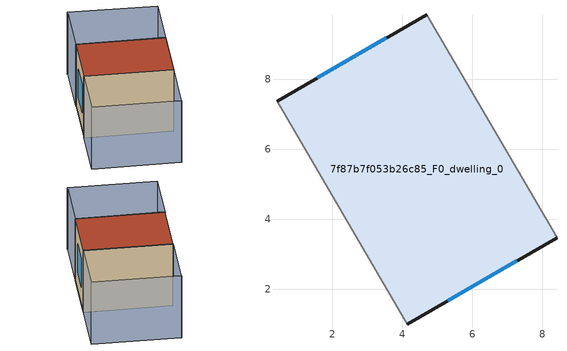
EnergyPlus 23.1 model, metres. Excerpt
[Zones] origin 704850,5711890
7f87b7f053b26c85_F0_dwelling_0
 floor ground (EU_floor_Construction): 8.42,3.47 4.7,9.84 0.42,7.37 4.15,1 z0
 wall outside (EU_wall_Construction): 0.42,7.37 4.7,9.84 / 8.42,3.47 4.15,1 z0:6
 wall adiabatic (EU_wall_Construction): 4.7,9.84 8.42,3.47 / 4.15,1 0.42,7.37 z0:6
 window (EU_Window_Construction): 1.57,8.04 3.54,9.17 / 7.26,2.8 5.3,1.66 z1.62:4.38
 roof outside (EU_roof_Construction): 4.7,9.84 8.42,3.47 4.15,1 0.42,7.37 z6
shading: -3.69,5.01 0.02,-1.41 / 4.14,1 0.02,-1.4 / 0.02,-1.4 -3.7,5.01 / -3.7,5.01 0.43,7.4 / 0.43,7.4 4.14,1 / 12.6,5.89 8.39,3.46 / 8.39,3.46 4.67,9.89 / 4.67,9.89 8.88,12.32 / 8.88,12.32 12.6,5.89 / 12.6,5.89 8.87,12.34 z0:6
[Building]
EU S2 Campaign: North Axis=0; Terrain=City; Solar Distribution=FullExterior
[Site:Location]
London: Latitude=51.5; Longitude=-0.5; Time Zone=0; Elevation=25
[SizingPeriod:WeatherFileDays]
AnnualSizingPeriod: Begin Month=1; Begin Day of Month=1; End Month=12; End Day of Month=31; Day of Week for Start Day=Monday; Use Weather File Daylight Saving Period=No; Use Weather File Rain and Snow Indicators=No
[MATERIAL]
EU_InternalMass_Material: Roughness=MediumRough; Thickness=0.1; Conductivity=1; Density=1800; Specific Heat=900; Thermal Absorptance=0.9; Solar Absorptance=0.7; Visible Absorptance=0.7
[MATERIAL:NOMASS] Roughness=MediumRough; Thermal Absorptance=0.9; Solar Absorptance=0.7; Visible Absorptance=0.7
Name | Thermal Resistance
EU_wall_NoMass | 0.555556
EU_roof_NoMass | 0.510204
EU_floor_NoMass | 1.68919
[WINDOWMATERIAL:SIMPLEGLAZINGSYSTEM]
EU_Window_SimpleGlazing: UFactor=3.96; Solar Heat Gain Coefficient=0.85; Visible Transmittance=0.85
[CONSTRUCTION]
EU_wall_Construction: EU_wall_NoMass
EU_roof_Construction: EU_roof_NoMass
EU_floor_Construction: EU_floor_NoMass
EU_InternalMass_Construction: EU_InternalMass_Material
EU_Window_Construction: EU_Window_SimpleGlazing
[ZONE]
7f87b7f053b26c85_F0_dwelling_0: Type=1; Multiplier=1; Ceiling Height=autocalculate; Volume=218.543; Floor Area=autocalculate; Part of Total Floor Area=Yes
[INTERNALMASS]
7f87b7f053b26c85_F0_dwelling_0_EU_InternalMass: Construction=EU_InternalMass_Construction; Zone or ZoneList=7f87b7f053b26c85_F0_dwelling_0; Surface Area=36.4233
[OTHEREQUIPMENT]
EU_Step8_InternalGain_7f87b7f053b26c85_F0_dwelling_0_f000: Fuel Type=Electricity; Zone or ZoneList or Space or SpaceList=7f87b7f053b26c85_F0_dwelling_0; Schedule=EU_Step8_GainSchedule_7f87b7f053b26c85_F0_dwelling_0_f000; Design Level Calculation Method=Watts/Area; Power per Zone Floor Area=1; Fraction Latent=0; Fraction Radiant=0; Fraction Lost=0; Carbon Dioxide Generation Rate=0; EndUse Subcategory=EU_Step8_InternalGains
[ZONEVENTILATION:DESIGNFLOWRATE]
EU_ConstantAir_7f87b7f053b26c85_F0_dwelling_0: Zone or ZoneList or Space or SpaceList=7f87b7f053b26c85_F0_dwelling_0; Schedule=EU_AlwaysOn; Design Flow Rate Calculation Method=AirChanges/Hour; Air Changes per Hour=0.48; Ventilation Type=Natural; Fan Pressure Rise=0; Fan Total Efficiency=1; Constant Term Coefficient=1; Temperature Term Coefficient=0; Velocity Term Coefficient=0; Velocity Squared Term Coefficient=0; Minimum Indoor Temperature=-100; Maximum Indoor Temperature=100; Delta Temperature=-100; Minimum Outdoor Temperature=-100; Maximum Outdoor Temperature=100; Maximum Wind Speed=40
[HVACTEMPLATE:THERMOSTAT]
EU_HeatOnly_7f87b7f053b26c85_F0_dwelling_0: Constant Heating Setpoint=20; Constant Cooling Setpoint=50
[HVACTEMPLATE:ZONE:IDEALLOADSAIRSYSTEM]
7f87b7f053b26c85_F0_dwelling_0: Template Thermostat=EU_HeatOnly_7f87b7f053b26c85_F0_dwelling_0; System Availability Schedule=EU_AlwaysOn; Maximum Heating Supply Air Temperature=50; Minimum Cooling Supply Air Temperature=13; Maximum Heating Supply Air Humidity Ratio=0.0156; Minimum Cooling Supply Air Humidity Ratio=0.0077; Heating Limit=NoLimit; Cooling Limit=NoLimit; Heating Availability Schedule=EU_AlwaysOn; Cooling Availability Schedule=EU_CoolingOff; Dehumidification Control Type=ConstantSensibleHeatRatio; Cooling Sensible Heat Ratio=0.7; Dehumidification Setpoint=60; Humidification Control Type=None; Humidification Setpoint=30; Outdoor Air Method=None; Outdoor Air Flow Rate per Person=0.00944; Outdoor Air Flow Rate per Zone Floor Area=0; Outdoor Air Flow Rate per Zone=0; Demand Controlled Ventilation Type=None; Outdoor Air Economizer Type=NoEconomizer; Heat Recovery Type=None; Sensible Heat Recovery Effectiveness=0.7; Latent Heat Recovery Effectiveness=0.65
[SIZING:ZONE]
7f87b7f053b26c85_F0_dwelling_0: Zone Cooling Design Supply Air Temperature Input Method=SupplyAirTemperature; Zone Cooling Design Supply Air Temperature=13; Zone Heating Design Supply Air Temperature Input Method=SupplyAirTemperature; Zone Heating Design Supply Air Temperature=50; Zone Cooling Design Supply Air Humidity Ratio=0.008; Zone Heating Design Supply Air Humidity Ratio=0.008; Cooling Design Air Flow Method=DesignDay; Cooling Design Air Flow Rate=0; Cooling Minimum Air Flow per Zone Floor Area=0.000762; Cooling Minimum Air Flow=0; Cooling Minimum Air Flow Fraction=0.2; Heating Design Air Flow Method=DesignDay; Heating Design Air Flow Rate=0; Heating Maximum Air Flow per Zone Floor Area=0.002032; Heating Maximum Air Flow=0.141576; Heating Maximum Air Flow Fraction=0.3; Account for Dedicated Outdoor Air System=No; Dedicated Outdoor Air System Control Strategy=NeutralSupplyAir; Dedicated Outdoor Air Low Setpoint Temperature for Design=autosize; Dedicated Outdoor Air High Setpoint Temperature for Design=autosize; Zone Load Sizing Method=Sensible Load Only No Latent Load; Zone Latent Cooling Design Supply Air Humidity Ratio Input Method=HumidityRatioDifference; Zone Cooling Design Supply Air Humidity Ratio Difference=0.005; Zone Latent Heating Design Supply Air Humidity Ratio Input Method=HumidityRatioDifference; Zone Humidification Design Supply Air Humidity Ratio Difference=0.005
[SCHEDULE:CONSTANT]
Name | Hourly Value
EU_AlwaysOn | 1
EU_CoolingOff | 0
[SCHEDULE:FILE]
EU_Step8_GainSchedule_7f87b7f053b26c85_F0_dwelling_0_f000: File=../../schedules/7f87b7f053b26c85/7f87b7f053b26c85_F0_dwelling_0_f000_gain.csv; Column Number=1; Rows to Skip at Top=0; Number of Hours of Data=8760; Column Separator=Comma; Interpolate to Timestep=No; Minutes per Item=60; Adjust Schedule for Daylight Savings=Yes
